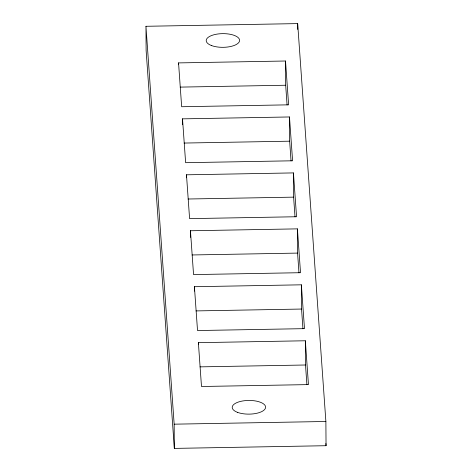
<?xml version="1.0" encoding="UTF-8"?>
<svg xmlns="http://www.w3.org/2000/svg" width="472" height="472" viewBox="0 0 472 472"><rect width="100%" height="100%" fill="white"/><g stroke="black" fill="none" stroke-linecap="round" stroke-linejoin="round"><path stroke-width="0.71" d="M145.954 26.29L297.673 23.6L325.881 421.484L326.046 445.71L174.327 448.4L146.119 50.516L145.954 26.29L174.162 424.175L174.327 448.4M178.552 62.906L285.513 61.006L288.616 104.837L181.655 106.731L178.552 62.906L178.563 64.369M180.186 87.108L285.678 85.237L287.076 104.961M182.517 118.855L289.478 116.962L292.587 160.793L185.626 162.687L182.517 118.855L182.558 124.732M184.151 143.057L289.649 141.187L291.047 160.911M186.481 174.811L293.442 172.911L296.552 216.742L189.591 218.636L186.481 174.811L186.505 177.743M188.116 199.007L293.613 197.143L295.012 216.866M190.452 230.761L297.413 228.867L300.517 272.698L193.555 274.592L190.452 230.761L190.499 237.369M192.086 254.963L297.578 253.092L298.977 272.816M194.417 286.71L301.378 284.817L304.487 328.648L197.526 330.542L194.417 286.71L194.446 291.118M196.051 310.912L301.549 309.048L302.947 328.772M198.382 342.666L305.343 340.772L308.452 384.603L201.491 386.497L198.382 342.666L198.393 344.135M200.016 366.868L305.514 364.998L306.912 384.721M174.162 424.175L325.881 421.484M325.892 443.503L326.046 445.71M305.343 340.772L305.514 364.998M301.378 284.817L301.549 309.048M297.673 23.6L297.714 29.471M297.413 228.867L297.578 253.092M293.442 172.911L293.613 197.143M289.478 116.962L289.649 141.187M285.513 61.006L285.678 85.237M237.457 412.333A16.697 6.844 -0.4 0 0 265.164 408.77A16.697 6.844 -0.4 0 0 244.13 400.757A16.697 6.844 -0.4 0 0 237.457 412.333M211.456 45.53A16.697 6.844 -0.4 0 0 239.156 41.973A16.697 6.844 -0.4 0 0 218.123 33.954A16.697 6.844 -0.4 0 0 211.456 45.53"/></g></svg>
